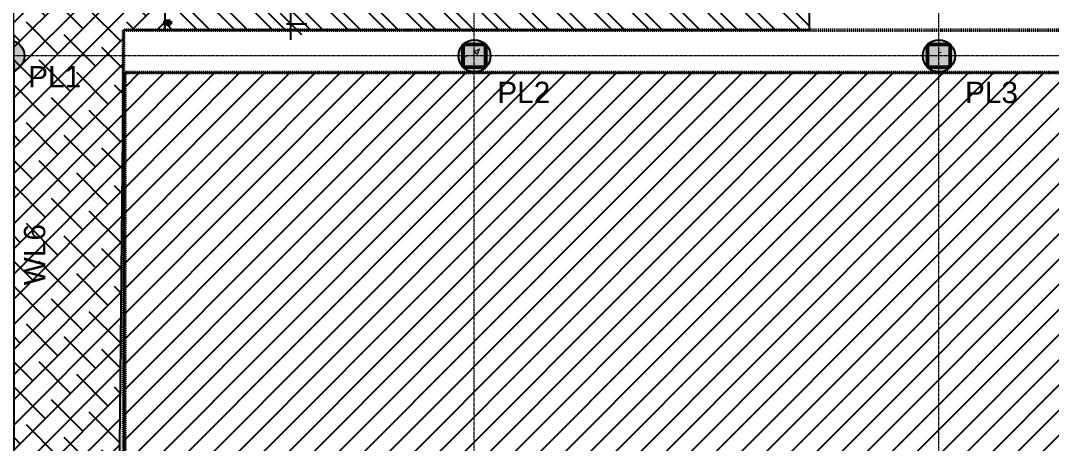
# Model space of a CAD drawing. Header units: inches. Extents: x -4294 to -464, y 9706 to 12475.
# Drawn here: x -3473 to -2748, y 10987 to 11284 of the extents above; entities that cross this region are included whole.
import ezdxf

# ---------------------------------------------------------------- set-up
doc = ezdxf.new("R2010")
doc.units = ezdxf.units.IN
doc.header["$MEASUREMENT"] = 0
doc.linetypes.add('Dash 1_16_', pattern=[0.125, 0.0625, -0.0625])
doc.linetypes.add('Grid Line 1_2_', pattern=[0.875, 0.5, -0.125, 0.125, -0.125])
for name, color, linetype, lineweight in [('0-3', 7, 'Continuous', 9), ('A-ANNO-DIMS', 211, 'Continuous', 9), ('A-GLAZ-CWMG', 51, 'Continuous', 9), ('A-GLAZ-CWMG-5', 51, 'Continuous', 50), ('C-PROP-LINE-2', 91, 'Dash 1_16_', 50), ('S-COLS', 52, 'Continuous', 9), ('S-COLS-1', 250, 'Continuous', 50), ('S-GRID-1', 1, 'Grid Line 1_2_', 9)]:
    doc.layers.add(name, color=color, linetype=linetype, lineweight=lineweight)
doc.layers.add('LOAD_HATCH', color=8, linetype='Continuous')
doc.layers.add('loads', color=1, linetype='Continuous')
doc.styles.add('Arial', font='arial.ttf', dxfattribs={"height": 22.5})
doc.styles.add('Century Gothic', font='simplex.shx', dxfattribs={"height": 11.25})
doc.dimstyles.new('OD__1_8__Tol__', dxfattribs={"dimscale": 12, "dimtxt": 11.746893, "dimasz": 1.25, "dimexe": 0.9375, "dimexo": 0.625, "dimgap": 0.15625, "dimtad": 1, "dimdec": 3, "dimrnd": 0.125, "dimzin": 3, "dimdsep": 46, "dimlunit": 4, "dimtxsty": 'Century Gothic', "dimsah": 1, "dimcen": 0.09, "dimdle": 0.9375, "dimazin": 0, "dimtfac": 1, "dimtdec": 4, "dimtix": 1, "dimtmove": 0, "dimatfit": 3, "dimfxl": 1, "dimtvp": 1, "dimtfill": 1, "dimfrac": 2, "dimtolj": 1, "dimtzin": 0, "dimarcsym": 2})

# ---------------------------------------------------------------- blocks, each defined once
blk = doc.blocks.new('Family - ___-1870007-FLOOR PLAN - BASEMENT')
at = {"layer": 'C-PROP-LINE-2'}
for p, q in [((-2067.92, 11247.39), (-3400.05, 11247.39)), ((-3400.05, 11247.39), (-3400.05, 10851.39))]:
    blk.add_line(p, q, dxfattribs=at)
blk = doc.blocks.new('Family - ___-1870574-FLOOR PLAN - BASEMENT')
at = {"layer": 'C-PROP-LINE-2'}
for p, q in [((-2098.26, 11277.29), (-3401.05, 11277.29)), ((-3401.05, 11277.29), (-3401.05, 10821.49))]:
    blk.add_line(p, q, dxfattribs=at)
blk = doc.blocks.new('Concrete-Rectangular-Column - ONE-V9-FLOOR PLAN - BASEMENT')
at = {"layer": 'S-COLS'}
h = blk.add_hatch(dxfattribs=at)
h.set_pattern_fill('FP_12', color=256, style=0, pattern_type=2)
h.set_pattern_definition([(50, (3154.324, -11187.19), (34.4287, -3.01202), [3.6, -39.6]), (355, (3154.324, -11187.19), (-6.6596, 36.10481), [2.88, -31.68]), (100.451, (3157.193, -11187.44), (27.76876, 33.0931), [3.06, -33.655]), (46.184, (3154.324, -11177.59), (51.22752, -7.94535), [5.4, -59.4]), (96.636, (3158.593, -11178.25), (44.86319, 46.7577), [4.589, -50.482]), (351.184, (3154.324, -11177.59), (44.86417, 46.75745), [4.32, -47.52]), (21, (3159.124, -11179.99), (28.65176, -19.325734), [3.6, -39.6]), (326, (3159.124, -11179.99), (11.67934, 34.80662), [2.88, -31.68]), (71.451, (3161.51, -11181.6), (40.33096, 15.48132), [3.06, -33.655]), (37.5, (3154.324, -11187.189), (0.583112, 15.978979), [1.584, -29.712, 1.584, -30.576, -31.8]), (37.5, (3154.324, -11187.189), (0.583112, 15.978979), [-63.456, 1.584, -30.216]), (7.5, (3154.324, -11187.189), (12.62689, 18.932107), [1.584, -16.752, 1.584, -28.992, -12.12]), (7.5, (3154.324, -11187.189), (12.62689, 18.932107), [-48.912, 1.584, -10.536]), (327.5, (3143.62, -11187.189), (25.622992, -1.082799), [1.584, -10.416, 1.584, -35.856, -49.68]), (327.5, (3143.62, -11187.189), (25.622992, -1.082799), [-49.44, 1.584, -48.096]), (317.5, (3138.82, -11187.19), (27.99243, 4.80496), [1.584, -14.016, 1.584, -23.28, -35.28]), (317.5, (3138.82, -11187.19), (27.99243, 4.80496), [-40.464, 1.584, -33.696])])
h.paths.add_polyline_path([(8, -8), (8, 8), (-8, 8), (-8, -8), (6.91, -8)], flags=0)
at = {"layer": 'S-COLS-1'}
for p, q in [((8, 8), (-8, 8)), ((-8, 8), (-8, -8)), ((8, -8), (8, 8)), ((-8, -8), (8, -8))]:
    blk.add_line(p, q, dxfattribs=at)
blk = doc.blocks.new('Concrete-Rectangular-Column - ONE-V10-FLOOR PLAN - BASEMENT')
at = {"layer": 'S-COLS'}
h = blk.add_hatch(dxfattribs=at)
h.set_pattern_fill('FP_13', color=256, style=0, pattern_type=2)
h.set_pattern_definition([(50, (2827.324, -11187.19), (34.4287, -3.01202), [3.6, -39.6]), (355, (2827.324, -11187.19), (-6.6596, 36.10481), [2.88, -31.68]), (100.451, (2830.193, -11187.44), (27.76876, 33.0931), [3.06, -33.655]), (46.184, (2827.324, -11177.59), (51.22752, -7.94535), [5.4, -59.4]), (96.636, (2831.593, -11178.25), (44.86319, 46.7577), [4.589, -50.482]), (351.184, (2827.324, -11177.59), (44.86417, 46.75745), [4.32, -47.52]), (21, (2832.124, -11179.99), (28.65176, -19.325734), [3.6, -39.6]), (326, (2832.124, -11179.99), (11.67934, 34.80662), [2.88, -31.68]), (71.451, (2834.51, -11181.6), (40.33096, 15.48132), [3.06, -33.655]), (37.5, (2827.324, -11187.189), (0.583112, 15.978979), [1.584, -29.712, 1.584, -30.576, -31.8]), (37.5, (2827.324, -11187.189), (0.583112, 15.978979), [-63.456, 1.584, -30.216]), (7.5, (2827.324, -11187.189), (12.62689, 18.932107), [1.584, -16.752, 1.584, -28.992, -12.12]), (7.5, (2827.324, -11187.189), (12.62689, 18.932107), [-48.912, 1.584, -10.536]), (327.5, (2816.62, -11187.189), (25.622992, -1.082799), [1.584, -10.416, 1.584, -35.856, -49.68]), (327.5, (2816.62, -11187.189), (25.622992, -1.082799), [-49.44, 1.584, -48.096]), (317.5, (2811.82, -11187.19), (27.99243, 4.80496), [1.584, -14.016, 1.584, -23.28, -35.28]), (317.5, (2811.82, -11187.19), (27.99243, 4.80496), [-40.464, 1.584, -33.696])])
h.paths.add_polyline_path([(-8, -8), (8, -8), (8, 8), (-8, 8)], flags=0)
at = {"layer": 'S-COLS-1'}
for p, q in [((8, 8), (-8, 8)), ((-8, 8), (-8, -8)), ((8, -8), (8, 8)), ((-8, -8), (8, -8))]:
    blk.add_line(p, q, dxfattribs=at)
blk = doc.blocks.new('Rectangular Mullion - 2_ x 4_ rectangular-2000373-FLOOR PLAN - 1ST FLOOR')
at = {"layer": 'A-GLAZ-CWMG'}
blk.add_hatch(color=256, dxfattribs=at).paths.add_polyline_path([(0, -1.45), (0, -2), (-2, -2), (-2, 2), (0, 2)], flags=0)
at = {"layer": 'A-GLAZ-CWMG-5'}
for p, q in [((-2, 2), (0, 2)), ((-2, -2), (-2, 2)), ((0, 2), (0, -2)), ((0, -2), (-2, -2))]:
    blk.add_line(p, q, dxfattribs=at)
blk = doc.blocks.new('Family - ___-1870007-FLOOR PLAN - 1ST FLOOR')
at = {"layer": 'C-PROP-LINE-2'}
for p, q in [((-2067.92, 11247.39), (-3400.05, 11247.39)), ((-3400.05, 11247.39), (-3400.05, 10851.39))]:
    blk.add_line(p, q, dxfattribs=at)
blk = doc.blocks.new('Family - ___-1870574-FLOOR PLAN - 1ST FLOOR')
at = {"layer": 'C-PROP-LINE-2'}
for p, q in [((-2098.26, 11277.29), (-3401.05, 11277.29)), ((-3401.05, 11277.29), (-3401.05, 10821.49))]:
    blk.add_line(p, q, dxfattribs=at)
blk = doc.blocks.new('_Oblique')
at = {"color": 0, "linetype": 'ByBlock', "lineweight": -2}
blk.add_line((-0.5, -0.5), (0.5, 0.5), dxfattribs=at)
blk = doc.blocks.new('*D256')
at = {"layer": 'A-ANNO-DIMS', "color": 0, "lineweight": -2}
for p, q in [((-3283.27, 11270.35), (-3283.27, 11483.04)), ((-3286.38, 11471.79), (-3272.02, 11471.79)), ((-3286.38, 11281.6), (-3272.02, 11281.6))]:
    blk.add_line(p, q, dxfattribs=at)
at = {"layer": 'Defpoints', "color": 0}
for p in [(-3293.88, 11471.79), (-3283.27, 11471.79), (-3293.88, 11281.6)]:
    blk.add_point(p, dxfattribs=at)
at = {"layer": 'A-ANNO-DIMS', "color": 0, "lineweight": -2, "xscale": 15, "yscale": 15, "zscale": 15}
for p, rotation in [((-3283.27, 11471.79), 89.99999999999987), ((-3283.27, 11281.6), 269.9999999999998)]:
    blk.add_blockref('_Oblique', p, dxfattribs=dict(at, rotation=rotation))
at = {"layer": 'A-ANNO-DIMS', "color": 0, "insert": (-3293.72, 11376.7), "char_height": 11.25, "attachment_point": 5, "rotation": 90, "style": 'Century Gothic', "bg_fill": 3, "box_fill_scale": 1.25, "bg_fill_color": 257, "bg_fill_transparency": 0}
blk.add_mtext('\\A1;15\'-10 1/4"', dxfattribs=at)
blk = doc.blocks.new('*D259')
at = {"layer": 'A-ANNO-DIMS', "color": 0, "lineweight": -2}
for p, q in [((-3636.32, 11287.66), (-3636.32, 11401.87)), ((-3480.97, 11248.89), (-3480.97, 11401.87)), ((-3647.57, 11390.62), (-3469.72, 11390.62))]:
    blk.add_line(p, q, dxfattribs=at)
at = {"layer": 'Defpoints', "color": 0}
for p in [(-3480.97, 11390.62), (-3636.32, 11280.16), (-3480.97, 11241.39)]:
    blk.add_point(p, dxfattribs=at)
at = {"layer": 'A-ANNO-DIMS', "color": 0, "lineweight": -2, "xscale": 15, "yscale": 15, "zscale": 15, "rotation": 180}
blk.add_blockref('_Oblique', (-3636.32, 11390.62), dxfattribs=at)
at = {"layer": 'A-ANNO-DIMS', "color": 0, "lineweight": -2, "xscale": 15, "yscale": 15, "zscale": 15}
blk.add_blockref('_Oblique', (-3480.97, 11390.62), dxfattribs=at)
at = {"layer": 'A-ANNO-DIMS', "color": 0, "insert": (-3558.65, 11401.07), "char_height": 11.25, "attachment_point": 5, "style": 'Century Gothic', "bg_fill": 3, "box_fill_scale": 1.25, "bg_fill_color": 257, "bg_fill_transparency": 0}
blk.add_mtext('\\A1;12\'-11 3/8"', dxfattribs=at)
blk = doc.blocks.new('*D260')
at = {"layer": 'A-ANNO-DIMS', "color": 0, "lineweight": -2}
for p, q in [((-3480.97, 11248.89), (-3480.97, 11401.87)), ((-3369.87, 11393.73), (-3369.87, 11379.37)), ((-3492.22, 11390.62), (-3358.62, 11390.62))]:
    blk.add_line(p, q, dxfattribs=at)
at = {"layer": 'Defpoints', "color": 0}
for p in [(-3369.87, 11401.23), (-3369.87, 11390.62), (-3480.97, 11241.39)]:
    blk.add_point(p, dxfattribs=at)
at = {"layer": 'A-ANNO-DIMS', "color": 0, "lineweight": -2, "xscale": 15, "yscale": 15, "zscale": 15, "rotation": 180}
blk.add_blockref('_Oblique', (-3480.97, 11390.62), dxfattribs=at)
at = {"layer": 'A-ANNO-DIMS', "color": 0, "lineweight": -2, "xscale": 15, "yscale": 15, "zscale": 15}
blk.add_blockref('_Oblique', (-3369.87, 11390.62), dxfattribs=at)
at = {"layer": 'A-ANNO-DIMS', "color": 0, "insert": (-3425.42, 11401.07), "char_height": 11.25, "attachment_point": 5, "style": 'Century Gothic', "bg_fill": 3, "box_fill_scale": 1.25, "bg_fill_color": 257, "bg_fill_transparency": 0}
blk.add_mtext('\\A1;9\'-3 1/8"', dxfattribs=at)
blk = doc.blocks.new('zw$4457')
at = {"layer": 'A-GLAZ-CWMG', "extrusion": (0, 0, -1), "rotation": 270.0000000000005}
blk.add_blockref('Rectangular Mullion - 2_ x 4_ rectangular-2000373-FLOOR PLAN - 1ST FLOOR', (-490.85, -837.05), dxfattribs=at)
at = {"layer": 'C-PROP-LINE-2'}
for name in ['Family - ___-1870007-FLOOR PLAN - 1ST FLOOR', 'Family - ___-1870574-FLOOR PLAN - 1ST FLOOR']:
    blk.add_blockref(name, (3860.7237, -12118.5894), dxfattribs=at)
at = {"layer": 'A-ANNO-DIMS'}
dim = blk.add_linear_dim(base=(577.4499397382, -646.8), p1=(566.8433380204, -836.9875), p2=(566.8433380204, -646.8), angle=90, dimstyle='OD__1_8__Tol__', override={"dimpost": '<>', "dimfxl": 190.1875}, dxfattribs=at)
dim.commit()
dim.dimension.update_dxf_attribs({"geometry": '*D256', "text_midpoint": (567.0035111667, -741.89375), "insert": (3860.7237366797, -12118.5893961105)})
dim = blk.add_linear_dim(base=(379.75, -727.9653), p1=(224.4, -838.425), p2=(379.75, -877.2), dimstyle='OD__1_8__Tol__', override={"dimpost": '<>', "dimfxl": 160.115968}, dxfattribs=at)
dim.commit()
dim.dimension.update_dxf_attribs({"geometry": '*D259', "text_midpoint": (302.075, -717.5189), "insert": (3860.7237, -12118.5894)})
dim = blk.add_linear_dim(base=(490.85, -727.9653), p1=(379.75, -877.2), p2=(490.85, -717.3587), dimstyle='OD__1_8__Tol__', override={"dimpost": '<>', "dimfxl": 194.659798}, dxfattribs=at)
dim.commit()
dim.dimension.update_dxf_attribs({"geometry": '*D260', "text_midpoint": (435.3, -717.5189), "insert": (3860.7237, -12118.5894)})

msp = doc.modelspace()

# ---------------------------------------------------------------- linework, layer by layer
at = {"layer": 'S-GRID-1'}
for p, q in [((-3154.3237, 9836.1797), (-3154.3237, 12413.7371)), ((-2827.3237, 9836.1797), (-2827.3237, 12413.7371)), ((-464.451, 11259.1894), (-4232.1914, 11259.1894))]:
    msp.add_line(p, q, dxfattribs=at)

# ---------------------------------------------------------------- block references
at = {"layer": '0-3'}
for name, p in [('Concrete-Rectangular-Column - ONE-V9-FLOOR PLAN - BASEMENT', (-3154.3237, 11259.1894)), ('Concrete-Rectangular-Column - ONE-V10-FLOOR PLAN - BASEMENT', (-2827.3237, 11259.1894))]:
    msp.add_blockref(name, p, dxfattribs=at)
at = {"layer": 'C-PROP-LINE-2'}
for name in ['Family - ___-1870007-FLOOR PLAN - BASEMENT', 'Family - ___-1870574-FLOOR PLAN - BASEMENT']:
    msp.add_blockref(name, (0, 0), dxfattribs=at)

# ---------------------------------------------------------------- next in the draw order: block references
msp.add_blockref('zw$4457', (-3860.7237, 12118.5894))

# ---------------------------------------------------------------- next in the draw order: hatches: boundary and pattern name
at = {"layer": 'LOAD_HATCH'}
h = msp.add_hatch(dxfattribs=at)
h.set_pattern_fill('ANSI31', color=256, scale=100, style=0)
h.paths.add_polyline_path([(-3400.0487, 11247.3894), (-2067.9237, 11247.3894), (-2067.9237, 12077.1894), (-1943.3237, 12077.1894), (-1943.3237, 9901.1894), (-3819.3237, 9901.1894), (-3819.3237, 9980.1894), (-2067.9237, 9980.1894), (-2067.9237, 10851.3894), (-3400.0487, 10851.3894)])
h = msp.add_hatch(dxfattribs=at)
h.set_pattern_fill('ANSI38', color=256, scale=100, style=0)
h.paths.add_polyline_path([(-2509.5206, 11717.2644), (-2509.5206, 11650), (-2650.5237, 11649.3394), (-2650.5237, 11628.3894), (-2718.7237, 11628.3894), (-2778.9237, 11628.3894), (-2778.9237, 11649.3394), (-3139.1237, 11648.3394), (-3140.1237, 11473.5394), (-3371.8737, 11473.7894), (-3371.8737, 11277.2894), (-3401.0487, 11277.2894), (-3408.9237, 10449.4394), (-2503.6999, 10449.4394), (-2509.5206, 10381.5144), (-3072.9237, 10382.1394), (-3418.5237, 10382.7894), (-3481.3237, 10382.7894), (-3477.9737, 10412.7894), (-3477.9737, 11244.3894), (-3481.3237, 11530.9894), (-3199.9987, 11535.1894), (-3199.9987, 11783.3644), (-3744.5362, 11783.3644), (-3744.5362, 11847.1894), (-3140.1237, 11834.1519), (-3140.1237, 11716.6394), (-2509.5206, 11716.6394)])
h = msp.add_hatch(dxfattribs=at)
h.set_pattern_fill('ANSI32', color=256, scale=50, angle=90, style=0)
h.paths.add_polyline_path([(-3371.8737, 11277.2894), (-3367.8737, 11467.7894), (-3140.1237, 11468.7894), (-3135.1237, 11644.3394), (-2918.6987, 11643.9644), (-2918.6987, 11277.2894)])
at = {"layer": 'loads'}
for points in [[(-3470.6863, 11259.1894, 1), (-3493.3137, 11259.1894, 1)], [(-3142.6863, 11259.1894, 1), (-3165.3137, 11259.1894, 1)], [(-2816.01, 11259.1894, 1), (-2838.6374, 11259.1894, 1)]]:
    msp.add_hatch(color=256, dxfattribs=at).paths.add_polyline_path(points)

# ---------------------------------------------------------------- next in the draw order: linework, layer by layer
at = {"layer": 'LOAD_HATCH'}
for points in [[(-3400.0487, 11247.3894), (-2067.9237, 11247.3894), (-2067.9237, 12077.1894), (-1943.3237, 12077.1894), (-1943.3237, 9901.1894), (-3819.3237, 9901.1894), (-3819.3237, 9980.1894), (-2067.9237, 9980.1894), (-2067.9237, 10851.3894), (-3400.0487, 10851.3894)], [(-3371.8737, 11277.2894), (-3367.8737, 11467.7894), (-3140.1237, 11468.7894), (-3135.1237, 11644.3394), (-2918.6987, 11643.9644), (-2918.6987, 11277.2894)]]:
    msp.add_lwpolyline(points, close=True, dxfattribs=at)
msp.add_lwpolyline([(-3477.9737, 10412.7894), (-3477.9737, 11244.3894), (-3481.3237, 11530.9894), (-3199.9987, 11535.1894), (-3199.9987, 11783.3644), (-3744.5362, 11783.3644), (-3744.5362, 11847.1894), (-3140.1237, 11834.1519), (-3140.1237, 11716.6394), (-2509.5206, 11716.6394), (-2509.5206, 11717.2644), (-2509.5206, 11650), (-2650.5237, 11649.3394), (-2650.5237, 11628.3894), (-2718.7237, 11628.3894), (-2778.9237, 11628.3894), (-2778.9237, 11649.3394), (-3139.1237, 11648.3394), (-3140.1237, 11473.5394), (-3371.8737, 11473.7894), (-3371.8737, 11277.2894), (-3401.0487, 11277.2894), (-3408.9237, 10449.4394)], dxfattribs=at)
at = {"layer": 'loads'}
for centre in [(-3482, 11259.1894), (-3154, 11259.1894), (-2827.3237, 11259.1894)]:
    msp.add_circle(centre, 11.3137, dxfattribs=at)

# ---------------------------------------------------------------- next in the draw order: block references
at = {"layer": '0-3'}
msp.add_blockref('Concrete-Rectangular-Column - ONE-V10-FLOOR PLAN - BASEMENT', (-3154, 11259.1894), dxfattribs=at)

# ---------------------------------------------------------------- next in the draw order: texts
at = {"layer": 'loads', "char_height": 15, "width": 31, "attachment_point": 1, "style": 'Arial'}
for s, insert in [('PL1', (-3468, 11252)), ('PL2', (-3138, 11241)), ('PL3', (-2809, 11241))]:
    msp.add_mtext(s, dxfattribs=dict(at, insert=insert))
at = {"layer": 'loads', "insert": (-3471, 11098), "char_height": 15, "width": 29.92125, "attachment_point": 1, "rotation": 90, "style": 'Arial'}
msp.add_mtext('WL6', dxfattribs=at)

doc.saveas('drawing.dxf')
